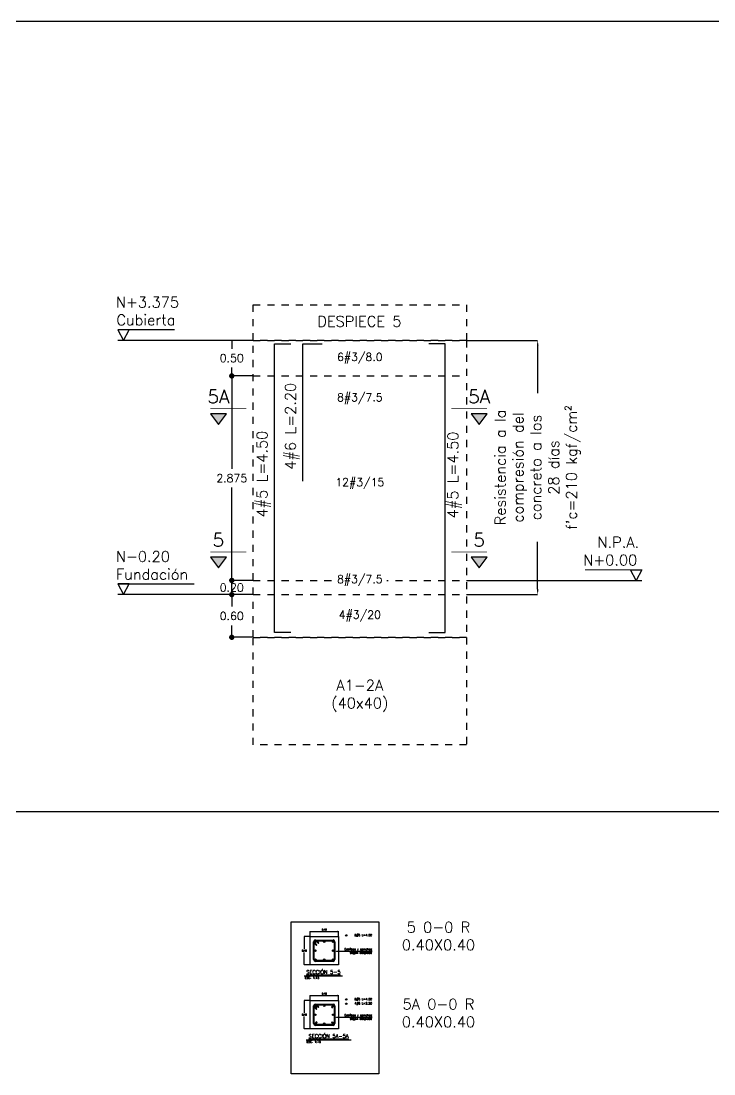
# Model space of a CAD drawing. Header units: millimetres. Extents: x -103 to 209, y -46 to 105.
# Drawn here: x 55.13 to 64.87, y -30.94 to -16.13 of the extents above; entities that cross this region are included whole.
import ezdxf
from ezdxf import colors
from ezdxf.entities.mleader import LeaderData, LeaderLine
from ezdxf.enums import TextEntityAlignment as Align
from ezdxf.math import Vec2, Vec3

# ---------------------------------------------------------------- set-up
doc = ezdxf.new("R2010")
doc.units = ezdxf.units.MM
doc.header["$LTSCALE"] = 0.01
doc.header["$PDMODE"] = 3
doc.linetypes.add('DASHED2', pattern=[0.375, 0.25, -0.125])
for name, color, linetype in [('FC_BORDE COLUMNA', 6, 'DASHED2'), ('FC_BORDES', 4, 'Continuous'), ('FC_COTAS', 1, 'Continuous'), ('FC_COTAS @ 15', 1, 'Continuous'), ('FC_COTAS @ 75', 1, 'Continuous'), ('FC_ESTRIBOS', 3, 'Continuous'), ('FC_PROYECCION', 6, 'DASHED2'), ('FC_R-100', 12, 'Continuous'), ('FC_R-140', 2, 'Continuous'), ('FC_R-200', 5, 'Continuous'), ('FC_R-60 @ 75', 11, 'Continuous'), ('FC_R-80', 11, 'Continuous'), ('FC_R-80 @ 15', 11, 'Continuous'), ('FC_REFUERZO', 5, 'Continuous'), ('FC_REFUERZO 2', 1, 'Continuous')]:
    doc.layers.add(name, color=color, linetype=linetype)
for name, color, linetype, plot in [('FC_CAJON COLUMNAS', 230, 'Continuous', False), ('FC_HOJA', 230, 'Continuous', False), ('FC_TEXTO NO IMPRIMIR @ 75', 252, 'Continuous', False)]:
    doc.layers.add(name, color=color, linetype=linetype, plot=plot)
doc.styles.add('FC_TEXT', font='romans.shx', dxfattribs={"height": 0.002})
doc.styles.add('FC_TEXT1', font='romans.shx')
doc.styles.add('REG', font='ROMANS')
doc.styles.add('ROMANS', font='romans.shx', dxfattribs={"height": 0.1})
doc.dimstyles.new('FC_COTAS', dxfattribs={"dimtxt": 0.0015, "dimasz": 0.001, "dimexe": 0, "dimexo": 0, "dimgap": 0.001, "dimtad": 1, "dimtih": 1, "dimtoh": 1, "dimzin": 0, "dimdsep": 46, "dimtxsty": 'FC_TEXT1', "dimblk": 'DOT', "dimcen": 0.09, "dimclrd": 256, "dimclre": 256, "dimclrt": 256, "dimadec": 0, "dimazin": 0, "dimtfac": 1, "dimtix": 1, "dimtmove": 2, "dimatfit": 3, "dimfxl": 1.002, "dimtolj": 1, "dimtzin": 0, "dimlwd": -1, "dimarcsym": 0})

# ---------------------------------------------------------------- blocks, each defined once
blk = doc.blocks.new('_Dot')
at = {"color": 0, "linetype": 'ByBlock', "lineweight": -2}
blk.add_line((-0.5, 0), (-1, 0), dxfattribs=at)
at = {"color": 0, "linetype": 'ByBlock', "const_width": 0.5}
blk.add_lwpolyline([(-0.25, 0, 1), (0.25, 0, 1)], format="xyb", close=True, dxfattribs=at)
blk = doc.blocks.new('*D80')
at = {"layer": 'Defpoints', "color": 0, "ltscale": 0.9, "transparency": 16777216}
for p in [(58.096, -21.122), (58.396, -21.122), (58.396, -23.997)]:
    blk.add_point(p, dxfattribs=at)
at = {"layer": 'FC_COTAS', "lineweight": -2, "ltscale": 0.9, "transparency": 16777216}
for p, q in [((58.396, -21.122), (58.096, -21.122)), ((58.396, -23.997), (58.096, -23.997))]:
    blk.add_line(p, q, dxfattribs=at)
at = {"layer": 'FC_COTAS', "ltscale": 0.9, "transparency": 16777216}
for p, q in [((58.096, -21.197), (58.096, -22.428)), ((58.096, -23.922), (58.096, -22.691))]:
    blk.add_line(p, q, dxfattribs=at)
at = {"layer": 'FC_COTAS', "ltscale": 0.9, "transparency": 16777216, "xscale": 0.075, "yscale": 0.075, "zscale": 0.075}
for p, rotation in [((58.096, -21.122), 90), ((58.096, -23.997), 270)]:
    blk.add_blockref('_Dot', p, dxfattribs=dict(at, rotation=rotation))
at = {"layer": 'FC_COTAS', "ltscale": 0.9, "transparency": 16777216, "insert": (58.096, -22.56), "char_height": 0.1125, "attachment_point": 5, "style": 'FC_TEXT1'}
blk.add_mtext('\\A1;2.875', dxfattribs=at)
blk = doc.blocks.new('*D81')
at = {"layer": 'Defpoints', "color": 0, "ltscale": 0.9, "transparency": 16777216}
for p in [(58.096, -20.622), (58.396, -20.622), (58.396, -21.122)]:
    blk.add_point(p, dxfattribs=at)
at = {"layer": 'FC_COTAS', "lineweight": -2, "ltscale": 0.9, "transparency": 16777216}
for p, q in [((58.396, -20.622), (58.096, -20.622)), ((58.396, -21.122), (58.096, -21.122))]:
    blk.add_line(p, q, dxfattribs=at)
at = {"layer": 'FC_COTAS', "ltscale": 0.9, "transparency": 16777216}
for p, q in [((58.096, -20.622), (58.096, -20.741)), ((58.096, -21.122), (58.096, -21.003))]:
    blk.add_line(p, q, dxfattribs=at)
at = {"layer": 'FC_COTAS', "ltscale": 0.9, "transparency": 16777216, "insert": (58.096, -20.872), "char_height": 0.1125, "attachment_point": 5, "style": 'FC_TEXT1'}
blk.add_mtext('\\A1;0.50', dxfattribs=at)
blk = doc.blocks.new('*D82')
at = {"layer": 'Defpoints', "color": 0, "ltscale": 0.9, "transparency": 16777216}
for p in [(58.396, -24.197), (58.096, -24.797), (58.396, -24.797)]:
    blk.add_point(p, dxfattribs=at)
at = {"layer": 'FC_COTAS', "lineweight": -2, "ltscale": 0.9, "transparency": 16777216}
for p, q in [((58.396, -24.197), (58.096, -24.197)), ((58.396, -24.797), (58.096, -24.797))]:
    blk.add_line(p, q, dxfattribs=at)
at = {"layer": 'FC_COTAS', "ltscale": 0.9, "transparency": 16777216}
for p, q in [((58.096, -24.272), (58.096, -24.366)), ((58.096, -24.722), (58.096, -24.629))]:
    blk.add_line(p, q, dxfattribs=at)
at = {"layer": 'FC_COTAS', "ltscale": 0.9, "transparency": 16777216, "xscale": 0.075, "yscale": 0.075, "zscale": 0.075}
for p, rotation in [((58.096, -24.197), 90), ((58.096, -24.797), 270)]:
    blk.add_blockref('_Dot', p, dxfattribs=dict(at, rotation=rotation))
at = {"layer": 'FC_COTAS', "ltscale": 0.9, "transparency": 16777216, "insert": (58.096, -24.497), "char_height": 0.1125, "attachment_point": 5, "style": 'FC_TEXT1'}
blk.add_mtext('\\A1;0.60', dxfattribs=at)
blk = doc.blocks.new('*U26')
at = {"ltscale": 0.9, "const_width": 0.0002}
blk.add_lwpolyline([(-0.01473, 0.002), (-0.02533, 0.002)], dxfattribs=at)
at = {"ltscale": 0.9}
blk.add_lwpolyline([(-0.02429, 0), (-0.02325, 0.002), (-0.02533, 0.002)], close=True, dxfattribs=at)
blk.add_lwpolyline([(0, 0), (-0.02533, 0)], dxfattribs=at)
at = {"layer": 'FC_R-80', "lineweight": 25, "style": 'FC_TEXT1'}
blk.add_attdef('N+00.00_001', (-0.02571, 0.00282), '', height=0.002, dxfattribs=at)
blk = doc.blocks.new('*U27')
at = {"ltscale": 0.9, "const_width": 0.0002}
blk.add_lwpolyline([(-0.01103, 0.002), (-0.02533, 0.002)], dxfattribs=at)
at = {"ltscale": 0.9}
blk.add_lwpolyline([(-0.02429, 0), (-0.02325, 0.002), (-0.02533, 0.002)], close=True, dxfattribs=at)
blk.add_lwpolyline([(0, 0), (-0.02533, 0)], dxfattribs=at)
at = {"layer": 'FC_R-80', "lineweight": 25, "style": 'FC_TEXT1'}
blk.add_attdef('N+00.00_001', (-0.02571, 0.00282), '', height=0.002, dxfattribs=at)
blk = doc.blocks.new('*D83')
at = {"layer": 'Defpoints', "color": 0, "ltscale": 0.6, "transparency": 16777216}
for p in [(61.396, -20.622), (62.396, -20.622), (61.396, -24.197)]:
    blk.add_point(p, dxfattribs=at)
at = {"layer": 'FC_COTAS', "lineweight": -2, "ltscale": 0.6, "transparency": 16777216}
for p, q in [((61.396, -20.622), (62.396, -20.622)), ((61.396, -24.197), (62.396, -24.197))]:
    blk.add_line(p, q, dxfattribs=at)
at = {"layer": 'FC_COTAS', "ltscale": 0.6, "transparency": 16777216}
for p, q in [((62.396, -20.697), (62.396, -21.363)), ((62.396, -24.122), (62.396, -23.456))]:
    blk.add_line(p, q, dxfattribs=at)
for points in [[(62.384, -20.697), (62.409, -20.697), (62.396, -20.622)], [(62.384, -24.122), (62.409, -24.122), (62.396, -24.197)]]:
    blk.add_solid(points, dxfattribs=at)
at = {"layer": 'FC_COTAS', "ltscale": 0.6, "transparency": 16777216, "insert": (62.396, -22.41), "char_height": 0.1125, "width": 1.94398, "attachment_point": 5, "rotation": 90, "style": 'FC_TEXT1'}
blk.add_mtext("\\A1;{\\H1.33333x;\\C11;Resistencia a la compresión del concreto a los 28 días\\Pf'c=210 kgf/cm²\\C256; }", dxfattribs=at)
blk = doc.blocks.new('*U22')
h = blk.add_hatch(color=256)
h.dxf.hatch_style = 1
h.paths.add_polyline_path([(-0.02307, -0.0055), (-0.02607, -0.0055), (-0.02457, -0.0075)])
h.paths.add_polyline_path([(0.0258, -0.0055), (0.0228, -0.0055), (0.0243, -0.0075)])
at = {"const_width": 0.00015}
for points in [[(-0.02607, -0.0045), (-0.01932, -0.0045)], [(0.0258, -0.0045), (0.01906, -0.0045)]]:
    blk.add_lwpolyline(points, dxfattribs=at)
for points in [[(-0.02307, -0.0055), (-0.02607, -0.0055), (-0.02457, -0.0075)], [(0.0258, -0.0055), (0.0228, -0.0055), (0.0243, -0.0075)]]:
    blk.add_lwpolyline(points, close=True)
at = {"layer": 'FC_R-140', "style": 'FC_TEXT1'}
for tag, p in [('X', (-0.02457, -0.00225)), ("X'", (0.0243, -0.00225))]:
    blk.add_attdef(tag, text='', height=0.0025, dxfattribs=at).set_placement(p, align=Align.MIDDLE_CENTER)
blk = doc.blocks.new('*D84')
at = {"layer": 'Defpoints', "color": 0, "ltscale": 0.9, "transparency": 16777216}
for p in [(58.096, -23.997), (58.396, -23.997), (58.396, -24.197)]:
    blk.add_point(p, dxfattribs=at)
at = {"layer": 'FC_COTAS', "lineweight": -2, "ltscale": 0.9, "transparency": 16777216}
for p, q in [((58.396, -23.997), (58.096, -23.997)), ((58.396, -24.197), (58.096, -24.197))]:
    blk.add_line(p, q, dxfattribs=at)
at = {"layer": 'FC_COTAS', "ltscale": 0.9, "transparency": 16777216}
blk.add_line((58.096, -24.197), (58.096, -23.997), dxfattribs=at)
at = {"layer": 'FC_COTAS', "ltscale": 0.9, "transparency": 16777216, "insert": (58.096, -24.097), "char_height": 0.1125, "attachment_point": 5, "style": 'FC_TEXT1'}
blk.add_mtext('\\A1;0.20', dxfattribs=at)
blk = doc.blocks.new('*U28')
at = {"ltscale": 0.9, "const_width": 0.0002}
blk.add_lwpolyline([(0.02219, 0.002), (0.03283, 0.002)], dxfattribs=at)
at = {"ltscale": 0.9}
blk.add_lwpolyline([(0.03179, 0), (0.03075, 0.002), (0.03283, 0.002)], close=True, dxfattribs=at)
blk.add_lwpolyline([(0, 0), (0.03283, 0)], dxfattribs=at)
at = {"layer": 'FC_R-80', "lineweight": 25, "style": 'FC_TEXT1'}
blk.add_attdef('N+00.00_001', (0.01997, 0.00282), '', height=0.002, dxfattribs=at)
blk = doc.blocks.new('*U20')
h = blk.add_hatch(color=256)
h.dxf.hatch_style = 1
h.paths.add_polyline_path([(-0.02307, -0.0055), (-0.02607, -0.0055), (-0.02457, -0.0075)])
h.paths.add_polyline_path([(0.0258, -0.0055), (0.0228, -0.0055), (0.0243, -0.0075)])
at = {"const_width": 0.00015}
for points in [[(-0.02607, -0.0045), (-0.01932, -0.0045)], [(0.0258, -0.0045), (0.01906, -0.0045)]]:
    blk.add_lwpolyline(points, dxfattribs=at)
for points in [[(-0.02307, -0.0055), (-0.02607, -0.0055), (-0.02457, -0.0075)], [(0.0258, -0.0055), (0.0228, -0.0055), (0.0243, -0.0075)]]:
    blk.add_lwpolyline(points, close=True)
at = {"layer": 'FC_R-140', "style": 'FC_TEXT1'}
for tag, p in [('X', (-0.02457, -0.00225)), ("X'", (0.0243, -0.00225))]:
    blk.add_attdef(tag, text='', height=0.0025, dxfattribs=at).set_placement(p, align=Align.MIDDLE_CENTER)
blk = doc.blocks.new('*U90')
at = {"layer": 'FC_ESTRIBOS'}
for p, q in [((-0.125, 0), (0.125, 0)), ((-0.15, -0.275), (-0.15, -0.025)), ((0.15, -0.025), (0.15, -0.275)), ((0.125, -0.3), (-0.125, -0.3))]:
    blk.add_line(p, q, dxfattribs=at)
blk.add_lwpolyline([(-0.138, -0.034, -0.595586), (-0.125, -0.01), (0.125, -0.01, -0.414214), (0.14, -0.025), (0.14, -0.275, -0.414214), (0.125, -0.29), (-0.125, -0.29, -0.414214), (-0.14, -0.275), (-0.14, -0.045)], format="xyb", dxfattribs=at)
for points in [[(-0.14, -0.045), (-0.111, -0.076), (-0.104, -0.069), (-0.138, -0.034)], [(-0.118, -0.01), (-0.082, -0.047), (-0.075, -0.04), (-0.105, -0.01)]]:
    blk.add_lwpolyline(points, dxfattribs=at)
for centre, start, end in [((0.125, -0.025), 360, 90), ((-0.125, -0.025), 90, 231.6004), ((-0.125, -0.275), 180, 270), ((0.125, -0.275), 270, 360)]:
    blk.add_arc(centre, 0.0253, start, end, dxfattribs=at)
blk = doc.blocks.new('*U15')
h = blk.add_hatch(color=256)
h.dxf.hatch_style = 1
edge = h.paths.add_edge_path()
edge.add_arc((0, 0), 0.0119, 0, 360, ccw=False)
blk.add_circle((0, 0), 0.0119)
blk = doc.blocks.new('*U23')
at = {"layer": 'FC_R-200', "color": 4, "ltscale": 1.5}
blk.add_lwpolyline([(-0.0179, 0), (0.0179, 0)], dxfattribs=at)
at = {"layer": 'FC_R-200', "ltscale": 1.5, "style": 'FC_TEXT1'}
blk.add_attdef('%%UTÍTULO', text='', height=0.0035, dxfattribs=at).set_placement((0, 0.00366), align=Align.MIDDLE_CENTER)
at = {"layer": 'FC_R-80', "ltscale": 1.5, "style": 'FC_TEXT1'}
blk.add_attdef('ESCALA', text='', height=0.002, dxfattribs=at).set_placement((-0.01738, -0.0017), align=Align.MIDDLE_LEFT)
blk = doc.blocks.new('*D91')
at = {"layer": 'Defpoints', "color": 0, "ltscale": 0.6, "transparency": 16777216}
for p in [(59.196, -29.002), (59.596, -28.932), (59.596, -29.002)]:
    blk.add_point(p, dxfattribs=at)
at = {"layer": 'FC_COTAS', "lineweight": -2, "ltscale": 0.6, "transparency": 16777216}
for p, q in [((59.196, -29.002), (59.196, -28.932)), ((59.596, -29.002), (59.596, -28.932))]:
    blk.add_line(p, q, dxfattribs=at)
at = {"layer": 'FC_COTAS', "ltscale": 0.6, "transparency": 16777216}
blk.add_line((59.211, -28.932), (59.581, -28.932), dxfattribs=at)
at = {"layer": 'FC_COTAS', "ltscale": 0.6, "transparency": 16777216, "xscale": 0.015, "yscale": 0.015, "zscale": 0.015, "rotation": 180}
blk.add_blockref('_Dot', (59.196, -28.932), dxfattribs=at)
at = {"layer": 'FC_COTAS', "ltscale": 0.6, "transparency": 16777216, "xscale": 0.015, "yscale": 0.015, "zscale": 0.015}
blk.add_blockref('_Dot', (59.596, -28.932), dxfattribs=at)
at = {"layer": 'FC_COTAS', "ltscale": 0.6, "transparency": 16777216, "insert": (59.396, -28.906), "char_height": 0.0225, "attachment_point": 5, "style": 'FC_TEXT1'}
blk.add_mtext('\\A1;0.40', dxfattribs=at)
blk = doc.blocks.new('*D92')
at = {"layer": 'Defpoints', "color": 0, "ltscale": 0.6, "transparency": 16777216}
for p in [(59.196, -29.002), (59.116, -29.402), (59.196, -29.402)]:
    blk.add_point(p, dxfattribs=at)
at = {"layer": 'FC_COTAS', "lineweight": -2, "ltscale": 0.6, "transparency": 16777216}
for p, q in [((59.196, -29.002), (59.116, -29.002)), ((59.196, -29.402), (59.116, -29.402))]:
    blk.add_line(p, q, dxfattribs=at)
at = {"layer": 'FC_COTAS', "ltscale": 0.6, "transparency": 16777216}
for p, q in [((59.116, -29.017), (59.116, -29.176)), ((59.116, -29.387), (59.116, -29.229))]:
    blk.add_line(p, q, dxfattribs=at)
at = {"layer": 'FC_COTAS', "ltscale": 0.6, "transparency": 16777216, "xscale": 0.015, "yscale": 0.015, "zscale": 0.015}
for p, rotation in [((59.116, -29.002), 90), ((59.116, -29.402), 270)]:
    blk.add_blockref('_Dot', p, dxfattribs=dict(at, rotation=rotation))
at = {"layer": 'FC_COTAS', "ltscale": 0.6, "transparency": 16777216, "insert": (59.116, -29.202), "char_height": 0.0225, "attachment_point": 5, "style": 'FC_TEXT1'}
blk.add_mtext('\\A1;0.40', dxfattribs=at)
blk = doc.blocks.new('*U100')
at = {"layer": 'FC_R-200', "color": 4, "ltscale": 1.5}
blk.add_lwpolyline([(-0.02117, 0), (0.02117, 0)], dxfattribs=at)
at = {"layer": 'FC_R-200', "ltscale": 1.5, "style": 'FC_TEXT1'}
blk.add_attdef('%%UTÍTULO', text='', height=0.0035, dxfattribs=at).set_placement((0, 0.00366), align=Align.MIDDLE_CENTER)
at = {"layer": 'FC_R-80', "ltscale": 1.5, "style": 'FC_TEXT1'}
blk.add_attdef('ESCALA', text='', height=0.002, dxfattribs=at).set_placement((-0.02065, -0.0017), align=Align.MIDDLE_LEFT)
blk = doc.blocks.new('*D93')
at = {"layer": 'Defpoints', "color": 0, "ltscale": 0.6, "transparency": 16777216}
for p in [(59.596, -29.832), (59.196, -29.902), (59.596, -29.902)]:
    blk.add_point(p, dxfattribs=at)
at = {"layer": 'FC_COTAS', "lineweight": -2, "ltscale": 0.6, "transparency": 16777216}
for p, q in [((59.196, -29.902), (59.196, -29.832)), ((59.596, -29.902), (59.596, -29.832))]:
    blk.add_line(p, q, dxfattribs=at)
at = {"layer": 'FC_COTAS', "ltscale": 0.6, "transparency": 16777216}
blk.add_line((59.211, -29.832), (59.581, -29.832), dxfattribs=at)
at = {"layer": 'FC_COTAS', "ltscale": 0.6, "transparency": 16777216, "xscale": 0.015, "yscale": 0.015, "zscale": 0.015, "rotation": 180}
blk.add_blockref('_Dot', (59.196, -29.832), dxfattribs=at)
at = {"layer": 'FC_COTAS', "ltscale": 0.6, "transparency": 16777216, "xscale": 0.015, "yscale": 0.015, "zscale": 0.015}
blk.add_blockref('_Dot', (59.596, -29.832), dxfattribs=at)
at = {"layer": 'FC_COTAS', "ltscale": 0.6, "transparency": 16777216, "insert": (59.396, -29.806), "char_height": 0.0225, "attachment_point": 5, "style": 'FC_TEXT1'}
blk.add_mtext('\\A1;0.40', dxfattribs=at)
blk = doc.blocks.new('*D94')
at = {"layer": 'Defpoints', "color": 0, "ltscale": 0.6, "transparency": 16777216}
for p in [(59.196, -29.902), (59.116, -30.302), (59.196, -30.302)]:
    blk.add_point(p, dxfattribs=at)
at = {"layer": 'FC_COTAS', "lineweight": -2, "ltscale": 0.6, "transparency": 16777216}
for p, q in [((59.196, -29.902), (59.116, -29.902)), ((59.196, -30.302), (59.116, -30.302))]:
    blk.add_line(p, q, dxfattribs=at)
at = {"layer": 'FC_COTAS', "ltscale": 0.6, "transparency": 16777216}
for p, q in [((59.116, -29.917), (59.116, -30.076)), ((59.116, -30.287), (59.116, -30.129))]:
    blk.add_line(p, q, dxfattribs=at)
at = {"layer": 'FC_COTAS', "ltscale": 0.6, "transparency": 16777216, "xscale": 0.015, "yscale": 0.015, "zscale": 0.015}
for p, rotation in [((59.116, -29.902), 90), ((59.116, -30.302), 270)]:
    blk.add_blockref('_Dot', p, dxfattribs=dict(at, rotation=rotation))
at = {"layer": 'FC_COTAS', "ltscale": 0.6, "transparency": 16777216, "insert": (59.116, -30.102), "char_height": 0.0225, "attachment_point": 5, "style": 'FC_TEXT1'}
blk.add_mtext('\\A1;0.40', dxfattribs=at)
blk = doc.blocks.new('*U18')
blk.add_circle((0, 0), 0.0119)

msp = doc.modelspace()

# ---------------------------------------------------------------- linework, layer by layer
at = {"layer": 'FC_BORDE COLUMNA', "ltscale": 0.6}
msp.add_lwpolyline([(58.3964, -20.6222), (61.3964, -20.6222), (61.3964, -24.7973), (58.3964, -24.7973)], close=True, dxfattribs=at)
at = {"layer": 'FC_BORDES', "color": 4, "ltscale": 0.6}
for points in [[(59.1964, -29.0024), (59.5964, -29.0024), (59.5964, -29.4024), (59.1964, -29.4024)], [(59.1964, -29.9024), (59.5964, -29.9024), (59.5964, -30.3024), (59.1964, -30.3024)]]:
    msp.add_lwpolyline(points, close=True, dxfattribs=at)
at = {"layer": 'FC_CAJON COLUMNAS', "ltscale": 0.6}
msp.add_lwpolyline([(20.0656, -16.1332), (149.3997, -16.1332), (149.3997, -27.2482), (20.0656, -27.2482)], close=True, dxfattribs=at)
at = {"layer": 'FC_HOJA', "ltscale": 0.6}
msp.add_lwpolyline([(58.9291, -28.7973), (60.1651, -28.7973), (60.1651, -30.9354), (58.9291, -30.9354)], close=True, dxfattribs=at)
at = {"layer": 'FC_PROYECCION', "ltscale": 0.6}
for p, q in [((58.3964, -21.1222), (61.3963, -21.1222)), ((58.3964, -23.9972), (61.3963, -23.9972)), ((58.3964, -24.1972), (61.3963, -24.1972))]:
    msp.add_line(p, q, dxfattribs=at)
for points in [[(58.3964, -20.1222), (61.3964, -20.1222), (61.3964, -20.6222), (58.3964, -20.6222)], [(58.3964, -24.7973), (61.3964, -24.7973), (61.3964, -26.309), (58.3964, -26.309)]]:
    msp.add_lwpolyline(points, close=True, dxfattribs=at)
at = {"layer": 'FC_REFUERZO', "ltscale": 0.6}
for points in [[(58.9263, -24.7273), (58.6963, -24.7273), (58.6964, -20.6722), (58.9264, -20.6722)], [(59.0964, -22.6022), (59.0964, -20.6722), (59.3664, -20.6722)], [(60.8664, -24.7273), (61.0964, -24.7273), (61.0963, -20.6722), (60.8663, -20.6722)]]:
    msp.add_lwpolyline(points, dxfattribs=at)

# ---------------------------------------------------------------- block references
at = {"layer": 'FC_COTAS'}
ref = msp.add_blockref('*U26', (58.3964, -20.6222), dxfattribs=dict(at, xscale=75, yscale=75, zscale=75))
ref.add_attrib('N+00.00_001', 'N+3.375', (56.4678, -20.1607), dxfattribs={"layer": 'FC_R-80', "lineweight": 25, "height": 0.15, "style": 'FC_TEXT1'})
ref.add_attrib('N+00.00_002', 'Cubierta', (56.4749, -20.4107), dxfattribs={"layer": 'FC_R-80', "lineweight": 25, "height": 0.15, "style": 'FC_TEXT1'})
at = {"layer": 'FC_COTAS', "xscale": 75, "yscale": 75, "zscale": 75}
for name, p, values in [('*U20', (59.7511, -21.2441), {"X'": '5A', 'X': '5A'}), ('*U22', (59.7511, -23.2593), {"X'": '5', 'X': '5'})]:
    msp.add_blockref(name, p, dxfattribs=at).add_auto_attribs(values)
at = {"layer": 'FC_COTAS'}
ref = msp.add_blockref('*U28', (61.3964, -23.9972), dxfattribs=dict(at, xscale=75, yscale=75, zscale=75))
ref.add_attrib('N+00.00_001', 'N.P.A.', (63.2372, -23.5357), dxfattribs={"layer": 'FC_R-80', "lineweight": 25, "height": 0.15, "style": 'FC_TEXT1'})
ref.add_attrib('N+00.00_002', 'N+0.00', (63.0372, -23.7857), dxfattribs={"layer": 'FC_R-80', "lineweight": 25, "height": 0.15, "style": 'FC_TEXT1'})
ref = msp.add_blockref('*U27', (58.3964, -24.1972), dxfattribs=dict(at, xscale=75, yscale=75, zscale=75))
ref.add_attrib('N+00.00_001', 'N-0.20', (56.4678, -23.7357), dxfattribs={"layer": 'FC_R-80', "lineweight": 25, "height": 0.15, "style": 'FC_TEXT1'})
ref.add_attrib('N+00.00_002', 'Fundación', (56.4678, -23.9857), dxfattribs={"layer": 'FC_R-80', "lineweight": 25, "height": 0.15, "style": 'FC_TEXT1'})
at = {"layer": 'FC_ESTRIBOS'}
for p in [(59.3964, -29.0524), (59.3964, -29.9524)]:
    msp.add_blockref('*U90', p, dxfattribs=at)
at = {"layer": 'FC_R-200', "xscale": 15, "yscale": 15, "zscale": 15}
for name, p, values in [('*U23', (59.3844, -29.558), {'%%UTÍTULO': '%%USECCIÓN 5-5', 'ESCALA': 'ESC. 1:15'}), ('*U100', (59.4575, -30.458), {'%%UTÍTULO': '%%USECCIÓN 5A-5A', 'ESCALA': 'ESC. 1:15'})]:
    msp.add_blockref(name, p, dxfattribs=at).add_auto_attribs(values)
at = {"layer": 'FC_REFUERZO 2', "ltscale": 0.9, "yscale": 0.8, "zscale": 0.8}
for name, p, xscale in [('*U15', (59.7051, -28.9884), 0.8), ('*U15', (59.2717, -29.0777), 0.8), ('*U15', (59.3964, -29.0777), 0.8), ('*U15', (59.521, -29.0777), 0.8), ('*U15', (59.2717, -29.2024), 0.8), ('*U15', (59.521, -29.2024), 0.8), ('*U15', (59.2717, -29.327), 0.8), ('*U15', (59.3964, -29.327), 0.8), ('*U15', (59.521, -29.327), 0.8), ('*U15', (59.7051, -29.8884), 0.8), ('*U15', (59.2717, -29.9777), 0.8), ('*U18', (59.285, -29.9925), 0.8), ('*U15', (59.3964, -29.9777), 0.8), ('*U18', (59.5077, -29.9925), -0.8), ('*U15', (59.521, -29.9777), 0.8), ('*U18', (59.7051, -29.9484), 0.8), ('*U15', (59.2717, -30.1024), 0.8), ('*U15', (59.521, -30.1024), 0.8), ('*U15', (59.2717, -30.227), 0.8), ('*U15', (59.3964, -30.227), 0.8), ('*U15', (59.521, -30.227), 0.8)]:
    msp.add_blockref(name, p, dxfattribs=dict(at, xscale=xscale))
at = {"layer": 'FC_REFUERZO 2', "ltscale": 0.9, "yscale": 0.8, "zscale": 0.8, "rotation": 180}
for p, xscale in [((59.285, -30.2123), -0.8), ((59.5077, -30.2123), 0.8)]:
    msp.add_blockref('*U18', p, dxfattribs=dict(at, xscale=xscale))

# ---------------------------------------------------------------- texts
at = {"layer": 'FC_R-100', "char_height": 0.15, "attachment_point": 5, "style": 'REG'}
for s, insert, width in [('DESPIECE 5', (59.8903, -20.3551), 1.581971), ('A1-2A \\P(40x40)', (59.8963, -25.6217), 0.865786)]:
    msp.add_mtext(s, dxfattribs=dict(at, insert=insert, width=width))
at = {"layer": 'FC_R-80', "lineweight": 25, "char_height": 0.15, "attachment_point": 5, "rotation": 90, "style": 'ROMANS'}
for s, insert, width in [('4#6 L=2.20', (58.9464, -21.8305), 2.035085), ('4#5 L=4.50', (58.5464, -22.5031), 2.035085), ('4#5 L=4.50', (61.2291, -22.5157), 2.066616)]:
    msp.add_mtext(s, dxfattribs=dict(at, insert=insert, width=width))
at = {"layer": 'FC_R-80 @ 15', "char_height": 0.03, "attachment_point": 6, "style": 'FC_TEXT'}
for s, insert, width in [('8#5 L=4.50', (60.0673, -28.9884), 0.274586), ('Estribos y ganchos según despiece', (60.0673, -29.2102), 0.460185), ('8#5 L=4.50', (60.0673, -29.8884), 0.274586), ('4#6 L=2.20', (60.0673, -29.9484), 0.274586), ('Estribos y ganchos según despiece', (60.0673, -30.1387), 0.460185)]:
    msp.add_mtext(s, dxfattribs=dict(at, insert=insert, width=width))
at = {"layer": 'FC_TEXTO NO IMPRIMIR @ 75', "char_height": 0.15, "width": 1.408643, "attachment_point": 2, "style": 'FC_TEXT'}
for s, insert in [('5 0-0 R\\P0.40X0.40', (61.0018, -28.7973)), ('5A 0-0 R\\P0.40X0.40', (61.0018, -29.8795))]:
    msp.add_mtext(s, dxfattribs=dict(at, insert=insert))

# ---------------------------------------------------------------- dimensions: what is measured, and where the dimension line sits
at = {"layer": 'FC_COTAS @ 15', "ltscale": 0.6}
for base, p1, p2, picture, middle in [((59.1161, -29.4024), (59.1964, -29.0024), (59.1964, -29.4024), '*D92', (59.1161, -29.2024)), ((59.1161, -30.3024), (59.1964, -29.9024), (59.1964, -30.3024), '*D94', (59.1161, -30.1024))]:
    dim = msp.add_linear_dim(base=base, p1=p1, p2=p2, angle=90, dimstyle='FC_COTAS', override={"dimscale": 15, "dimtix": 1, "dimtofl": 1, "dimtmove": 2, "dimatfit": 3}, dxfattribs=at)
    dim.commit()
    dim.dimension.update_dxf_attribs({"geometry": picture, "text_midpoint": middle})
for base, p1, p2, picture, middle in [((59.5964, -28.9323), (59.1964, -29.0024), (59.5964, -29.0024), '*D91', (59.3964, -28.9061)), ((59.5964, -29.8323), (59.1964, -29.9024), (59.5964, -29.9024), '*D93', (59.3964, -29.8061))]:
    dim = msp.add_linear_dim(base=base, p1=p1, p2=p2, dimstyle='FC_COTAS', override={"dimscale": 15, "dimtix": 1, "dimtofl": 1, "dimtmove": 2, "dimatfit": 3}, dxfattribs=at)
    dim.commit()
    dim.dimension.update_dxf_attribs({"geometry": picture, "text_midpoint": middle})
at = {"layer": 'FC_COTAS @ 75', "ltscale": 0.9}
for base, p1, p2, override, picture, middle in [((58.0964, -20.6222), (58.3964, -21.1222), (58.3964, -20.6222), {"dimscale": 75, "dimtix": 1, "dimtofl": 1, "dimtmove": 2, "dimatfit": 3}, '*D81', (58.0964, -20.8722)), ((58.0964, -21.1222), (58.3964, -23.9972), (58.3964, -21.1222), {"dimscale": 75, "dimdec": 3, "dimtix": 1, "dimtofl": 1, "dimtmove": 2, "dimatfit": 3}, '*D80', (58.0964, -22.5597)), ((58.0964, -23.9972), (58.3964, -24.1972), (58.3964, -23.9972), {"dimscale": 75, "dimtix": 1, "dimtofl": 1, "dimtmove": 2, "dimatfit": 3}, '*D84', (58.0964, -24.0972)), ((58.0964, -24.7973), (58.3964, -24.1972), (58.3964, -24.7973), {"dimscale": 75, "dimtix": 1, "dimtofl": 1, "dimtmove": 2, "dimatfit": 3}, '*D82', (58.0964, -24.4973))]:
    dim = msp.add_linear_dim(base=base, p1=p1, p2=p2, angle=90, dimstyle='FC_COTAS', override=override, dxfattribs=at)
    dim.commit()
    dim.dimension.update_dxf_attribs({"geometry": picture, "text_midpoint": middle})
at = {"layer": 'FC_COTAS @ 75', "ltscale": 0.6}
dim = msp.add_linear_dim(base=(62.3963, -20.6222), p1=(61.3963, -24.1972), p2=(61.3963, -20.6222), angle=90, text="{\\H1.33333x;\\C11;Resistencia a la compresión del concreto a los 28 días\\Pf'c=210 kgf/cm²\\C256; }", dimstyle='FC_COTAS', override={"dimscale": 75, "dimsah": 1, "dimtix": 1, "dimtofl": 1, "dimtmove": 2, "dimatfit": 3}, dxfattribs=at)
dim.commit()
dim.dimension.update_dxf_attribs({"geometry": '*D83', "text_midpoint": (62.3963, -22.4097), "text_rotation": 90})

# ---------------------------------------------------------------- leaders
at = {"layer": 'FC_COTAS @ 15', "ltscale": 0.6}
ml = msp.add_multileader_mtext('Standard', dxfattribs=at)
ml.set_content('', color=11, style='FC_TEXT1')
ml.set_leader_properties()
ml.build(insert=Vec2(0, 0))
ml.multileader.update_dxf_attribs({"text_left_attachment_type": 6, "text_right_attachment_type": 6, "dogleg_length": 0.008, "arrow_head_size": 0.03, "scale": 15})
ctx = ml.context
ctx.base_point, ctx.scale, ctx.char_height, ctx.arrow_head_size, ctx.landing_gap_size, ctx.plane_origin = Vec3(60.0571, -29.2102), 15, 0.03, 0.03, 0.015, Vec3(50.4393, -29.9486)
ctx.left_attachment, ctx.right_attachment = 6, 6
notes = []
notes.append((ctx, [(0, (1, 1, 0), (59.6586, -29.2102), (1, 0), 0.3984, [(2, [(59.5368, -29.2102)], 0, [])])]))
ctx.mtext.insert, ctx.mtext.flow_direction = Vec3(60.0721, -29.1802), 5
ml = msp.add_multileader_mtext('Standard', dxfattribs=at)
ml.set_content('', color=11, style='FC_TEXT1')
ml.set_leader_properties()
ml.build(insert=Vec2(0, 0))
ml.multileader.update_dxf_attribs({"text_left_attachment_type": 6, "text_right_attachment_type": 6, "dogleg_length": 0.008, "arrow_head_size": 0.03, "scale": 15})
ctx = ml.context
ctx.base_point, ctx.scale, ctx.char_height, ctx.arrow_head_size, ctx.landing_gap_size, ctx.plane_origin = Vec3(60.0571, -30.1387), 15, 0.03, 0.03, 0.015, Vec3(50.4393, -30.8771)
ctx.left_attachment, ctx.right_attachment = 6, 6
notes.append((ctx, [(0, (1, 1, 0), (59.6586, -30.1387), (1, 0), 0.3984, [(2, [(59.5368, -30.1387)], 0, [])])]))
ctx.mtext.insert, ctx.mtext.flow_direction = Vec3(60.0721, -30.1087), 5
for ctx, leaders in notes:
    for number, flags, end, landing, length, lines in leaders:
        leader = LeaderData()
        leader.index, (leader.has_last_leader_line, leader.has_dogleg_vector, leader.attachment_direction) = number, flags
        leader.last_leader_point, leader.dogleg_vector, leader.dogleg_length = Vec3(end), Vec3(landing), length
        for number, points, colour, breaks in lines:
            line = LeaderLine()
            line.index, line.vertices, line.color, line.breaks = number, Vec3.list(points), colors.encode_raw_color(colour), breaks
            leader.lines.append(line)
        ctx.leaders.append(leader)

# ---------------------------------------------------------------- next in the draw order: texts
at = {"layer": 'FC_R-60 @ 75', "char_height": 0.1125, "width": 0.751125, "attachment_point": 5, "style": 'FC_TEXT', "bg_fill": 3, "box_fill_scale": 1, "bg_fill_color": 256, "bg_fill_transparency": 0}
for s, insert in [('6#3/8.0', (59.8963, -20.8744)), ('8#3/7.5', (59.8963, -21.4425)), ('12#3/15', (59.8963, -22.6351)), ('8#3/7.5', (59.8963, -23.9972)), ('4#3/20', (59.8963, -24.4973))]:
    msp.add_mtext(s, dxfattribs=dict(at, insert=insert))

doc.saveas('drawing.dxf')
